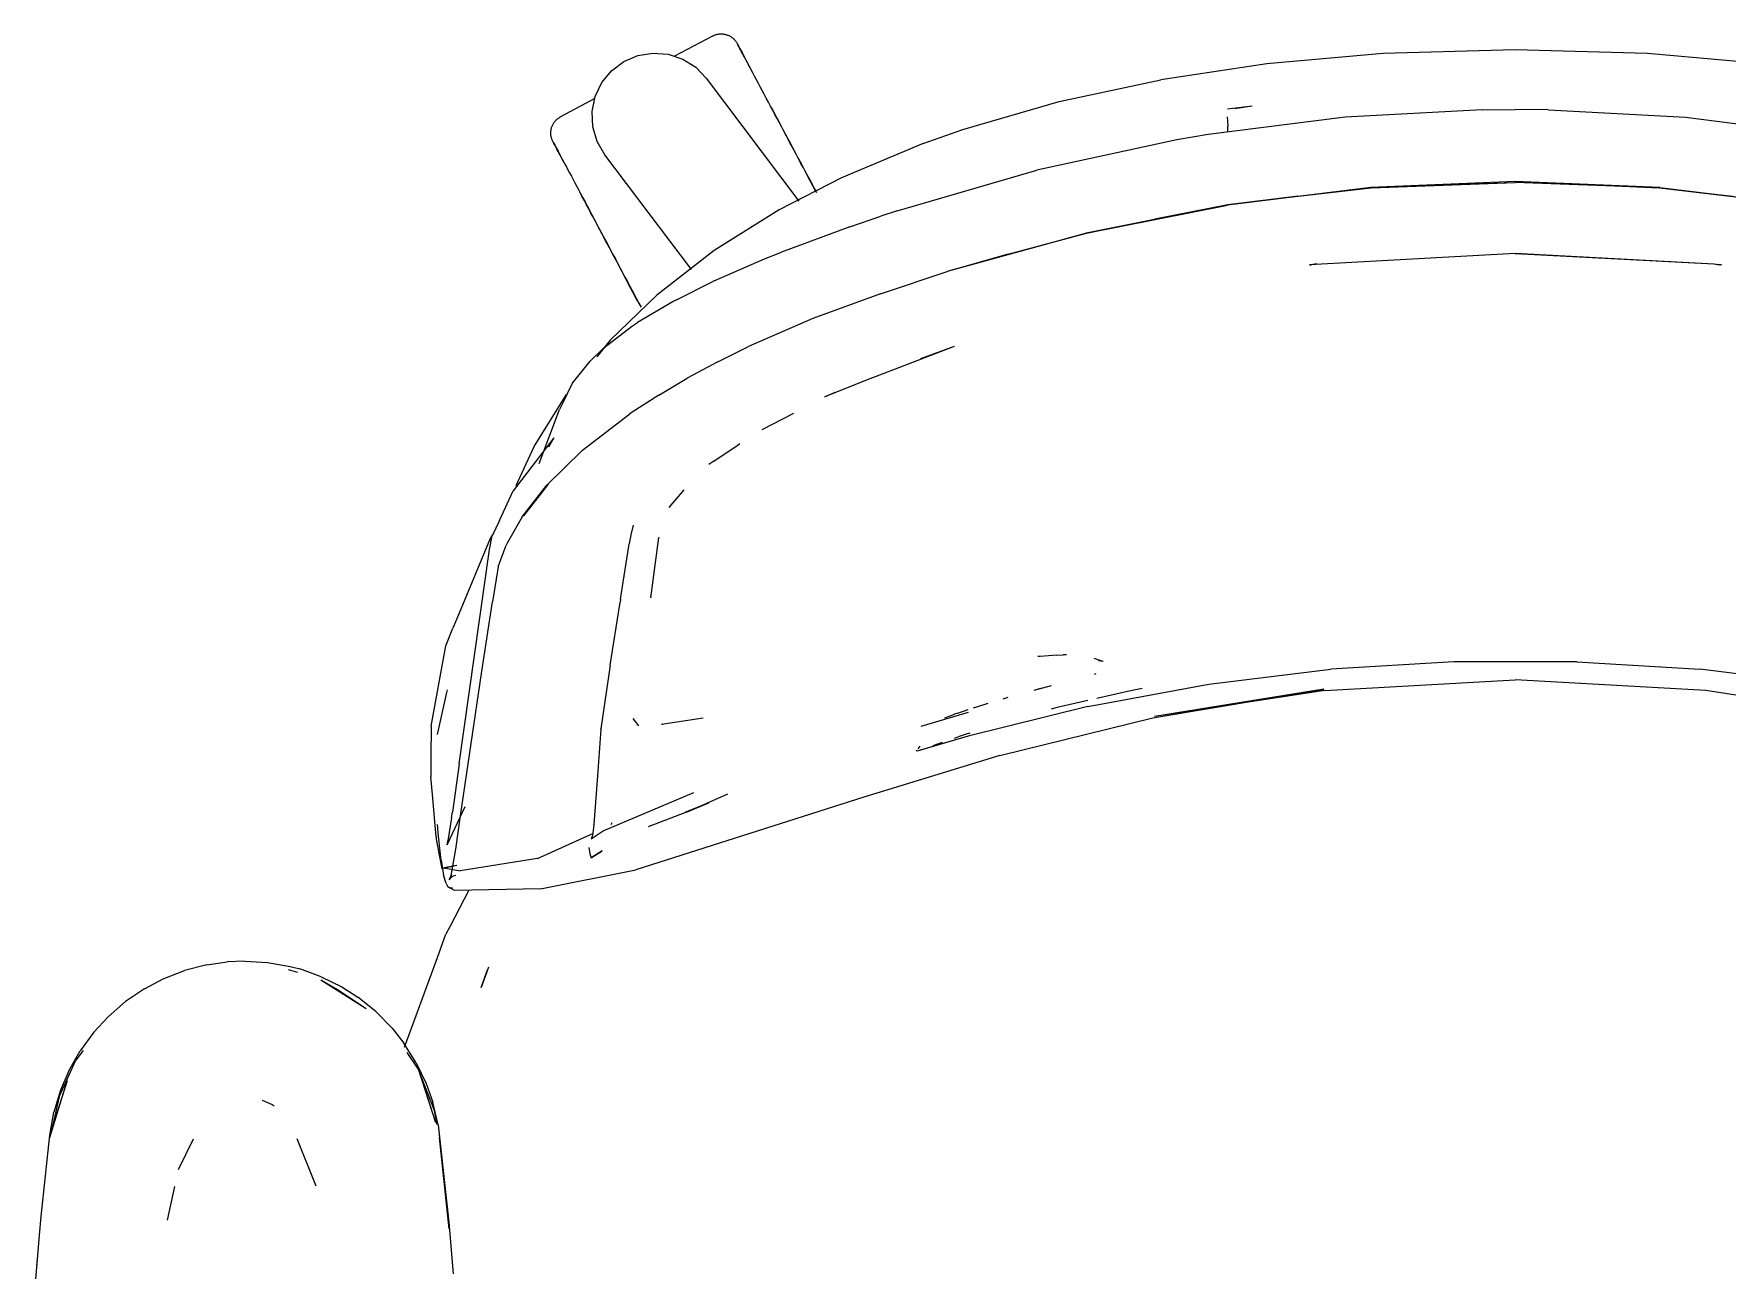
# Model space of a CAD drawing. Header units: millimetres. Extents: x 155927 to 326028, y -36033 to 97293.
# Drawn here: x 157609.3 to 157982.4, y 24293.3 to 24565.7 of the extents above; entities that cross this region are included whole.
import ezdxf

# ---------------------------------------------------------------- set-up
doc = ezdxf.new("R2010")
doc.units = ezdxf.units.MM
doc.header["$MEASUREMENT"] = 0
doc.layers.add('G-IMPT', color=8, linetype='CONTINUOUS', lineweight=9)
doc.layers.add('I-FURN', color=8, linetype='CONTINUOUS', lineweight=9)

msp = doc.modelspace()

# ---------------------------------------------------------------- linework, layer by layer
at = {"layer": 'G-IMPT'}
for p, q in [((157906.56, 24561.29), (157880.99, 24559.03)), ((157935.7, 24562.14), (157906.56, 24561.29)), ((157964.84, 24561.29), (157935.7, 24562.14)), ((157990.41, 24559.03), (157964.84, 24561.29)), ((157880.99, 24559.03), (157857.57, 24555.54)), ((157835.2, 24550.73), (157857.57, 24555.54)), ((157813.96, 24544.55), (157835.2, 24550.73)), ((157898.18, 24547.3), (157868.01, 24543.48)), ((157872.25, 24547.37), (157872.33, 24545.28)), ((157872.25, 24547.37), (157872.25, 24547.26)), ((157872.28, 24549.13), (157877.7, 24549.78)), ((157873.93, 24549.21), (157877.7, 24549.78)), ((157928.39, 24548.91), (157898.18, 24547.3)), ((157928.39, 24548.91), (157935.7, 24549.01)), ((157943.01, 24548.91), (157935.7, 24549.01)), ((157943.01, 24548.91), (157973.21, 24547.3)), ((157973.21, 24547.3), (158003.38, 24543.48)), ((157805.23, 24541.48), (157813.96, 24544.55)), ((157868.01, 24543.48), (157861.09, 24542.3)), ((157872.37, 24544.03), (157872.33, 24545.28)), ((157805.23, 24541.48), (157787.25, 24533.96)), ((157861.09, 24542.3), (157830.3, 24535.63)), ((157799.48, 24526.69), (157830.3, 24535.63)), ((157787.25, 24533.96), (157773.48, 24526.87)), ((157903.88, 24531.77), (157872.29, 24527.94)), ((157903.92, 24531.73), (157872.37, 24527.95)), ((157887.84, 24529.89), (157903.92, 24531.73)), ((157935.7, 24533.1), (157903.88, 24531.77)), ((157903.92, 24531.73), (157935.7, 24532.87)), ((157903.92, 24531.73), (157918.82, 24532.41)), ((157918.82, 24532.41), (157935.7, 24532.87)), ((157967.52, 24531.77), (157935.7, 24533.1)), ((157952.58, 24532.41), (157935.7, 24532.87)), ((157967.48, 24531.73), (157935.7, 24532.87)), ((157952.58, 24532.41), (157967.48, 24531.73)), ((157967.48, 24531.73), (157999.03, 24527.95)), ((157967.48, 24531.73), (157983.55, 24529.89)), ((157967.52, 24531.77), (157999.11, 24527.94)), ((157872.37, 24527.95), (157841.12, 24521.73)), ((157841.12, 24521.73), (157872.29, 24527.94)), ((157872.37, 24527.95), (157856.26, 24524.85)), ((157887.84, 24529.89), (157872.37, 24527.95)), ((157773.48, 24526.87), (157759.18, 24517.9)), ((157789.05, 24523.15), (157795.87, 24525.49)), ((157799.48, 24526.69), (157795.87, 24525.49)), ((157841.24, 24521.77), (157856.26, 24524.85)), ((157789.05, 24523.15), (157773.98, 24517.55)), ((157841.24, 24521.77), (157810.74, 24513.39)), ((157841.24, 24521.77), (157810.83, 24513.35)), ((157823.99, 24517.12), (157841.24, 24521.77)), ((157759.18, 24517.9), (157746.58, 24508.09)), ((157770.29, 24516.07), (157773.98, 24517.55)), ((157823.99, 24517.12), (157810.83, 24513.35)), ((157935.7, 24517.28), (157890.36, 24514.78)), ((157935.7, 24517.33), (157979.43, 24515.01)), ((157935.7, 24517.28), (157979.43, 24515.01)), ((157759.34, 24511.3), (157770.29, 24516.07)), ((157795.83, 24508.38), (157810.74, 24513.39)), ((157890.36, 24514.78), (157891.97, 24515.01)), ((157890.42, 24514.73), (157890.67, 24514.77)), ((157891.97, 24515.01), (157890.67, 24514.77)), ((157979.43, 24515.01), (157981.2, 24514.74)), ((157979.43, 24515.01), (157980.73, 24514.77)), ((157980.98, 24514.73), (157980.73, 24514.77)), ((157750.88, 24507.08), (157758.89, 24511.08)), ((157759.34, 24511.3), (157758.89, 24511.08)), ((157736.29, 24498.13), (157746.58, 24508.09)), ((157750.28, 24506.77), (157742.29, 24502.04)), ((157750.88, 24507.08), (157750.28, 24506.77)), ((157795.83, 24508.38), (157780.95, 24502.92)), ((157741, 24501.18), (157742.29, 24502.04)), ((157780.95, 24502.92), (157766.72, 24496.75)), ((157736.29, 24498.13), (157733.29, 24494.46)), ((157734.87, 24496.46), (157741, 24501.18)), ((157731.84, 24493.57), (157734.87, 24496.46)), ((157759.99, 24493.36), (157766.72, 24496.75)), ((157812.08, 24496.79), (157794.63, 24490.08)), ((157812.08, 24496.79), (157804.65, 24494.07)), ((157727.98, 24488.7), (157731.84, 24493.57)), ((157759.99, 24493.36), (157753.2, 24489.79)), ((157727.37, 24487.57), (157726.19, 24485.13)), ((157727.98, 24488.7), (157727.37, 24487.57)), ((157746.97, 24486.02), (157753.2, 24489.79)), ((157792.91, 24489.42), (157783.58, 24485.69)), ((157783.58, 24485.69), (157785.83, 24486.69)), ((157794.63, 24490.08), (157792.91, 24489.42)), ((157719.55, 24474.76), (157726.67, 24486.21)), ((157720.61, 24471), (157725.12, 24482.9)), ((157726.19, 24485.13), (157725.12, 24482.9)), ((157746.97, 24486.02), (157740.88, 24482.14)), ((157730.18, 24473.95), (157740.62, 24481.97)), ((157740.88, 24482.14), (157740.62, 24481.97)), ((157769.75, 24478.52), (157776.72, 24482.06)), ((157723.84, 24476.65), (157714.9, 24464.95)), ((157723.84, 24476.65), (157722.68, 24474.62)), ((157764.27, 24474.99), (157764.85, 24475.38)), ((157715.57, 24466.13), (157719.55, 24474.76)), ((157730.18, 24473.95), (157722.28, 24466.21)), ((157759.14, 24471.49), (157758.04, 24470.74)), ((157759.14, 24471.49), (157764.27, 24474.99)), ((157711.86, 24458.43), (157714.9, 24464.95)), ((157716.87, 24459.25), (157722.28, 24466.21)), ((157722.59, 24466.42), (157717.19, 24459.47)), ((157722.59, 24466.42), (157719.78, 24462.85)), ((157752.5, 24465.22), (157749.17, 24461.31)), ((157717.19, 24459.47), (157719.78, 24462.85)), ((157711.86, 24458.43), (157710.29, 24455.06)), ((157716.87, 24459.25), (157713.58, 24453.41)), ((157741.3, 24457.41), (157740.84, 24455.24)), ((157709.81, 24454.5), (157703.01, 24438.05)), ((157709.65, 24452.07), (157710.29, 24455.06)), ((157710.58, 24455.67), (157709.81, 24454.5)), ((157711.61, 24448.2), (157713.36, 24452.99)), ((157713.58, 24453.41), (157713.36, 24452.99)), ((157740.35, 24452.79), (157740.42, 24453.26)), ((157740.84, 24455.24), (157740.42, 24453.26)), ((157745.23, 24441.37), (157747, 24454.72)), ((157747, 24454.72), (157746.86, 24454.25)), ((157702.97, 24404.85), (157709.65, 24452.07)), ((157738.54, 24441.07), (157740.35, 24452.79)), ((157711.61, 24448.2), (157710.31, 24440.53)), ((157703.01, 24438.05), (157701.62, 24434.69)), ((157707.92, 24424.76), (157710.31, 24440.53)), ((157736.26, 24426.59), (157738.37, 24439.95)), ((157738.37, 24439.95), (157738.45, 24440.46)), ((157738.54, 24441.07), (157738.45, 24440.46)), ((157700.03, 24430.83), (157701.62, 24434.69)), ((157696.79, 24413.13), (157700.03, 24430.83)), ((157831.02, 24428.49), (157830.53, 24428.46)), ((157834.72, 24428.77), (157831.02, 24428.49)), ((157834.72, 24428.77), (157836.1, 24428.87)), ((157836.79, 24428.87), (157836.1, 24428.87)), ((157844.89, 24427.34), (157842.94, 24428.02)), ((157844.89, 24427.34), (157843.84, 24427.55)), ((157922.14, 24427.33), (157895.07, 24425.68)), ((157949.26, 24427.33), (157922.14, 24427.33)), ((157949.26, 24427.33), (157976.33, 24425.68)), ((157703.36, 24393.89), (157707.92, 24424.76)), ((157736.26, 24426.59), (157734.22, 24412.52)), ((157843.29, 24424.67), (157842.88, 24424.53)), ((157868.15, 24422.38), (157895.07, 24425.68)), ((157893.71, 24420.98), (157935.7, 24423.34)), ((157977.69, 24420.98), (157935.7, 24423.34)), ((158003.25, 24422.38), (157976.33, 24425.68)), ((157698.2, 24411.27), (157700.24, 24420.57)), ((157700.24, 24420.57), (157700.4, 24421.15)), ((157822.87, 24419.16), (157823.99, 24419.49)), ((157829.66, 24421.07), (157833.52, 24422.07)), ((157829.66, 24421.07), (157831.19, 24421.46)), ((157841.48, 24417.45), (157868.15, 24422.38)), ((157850.89, 24420.93), (157843.47, 24419.22)), ((157853.52, 24421.4), (157850.89, 24420.93)), ((157855.8, 24414.99), (157893.54, 24421.24)), ((157893.54, 24421.24), (157856.18, 24415.25)), ((157893.71, 24420.98), (157856.18, 24415.25)), ((158015.6, 24414.99), (157977.69, 24420.98)), ((157815.17, 24416.1), (157804.74, 24413.06)), ((157809.99, 24414.97), (157812.15, 24415.73)), ((157812.87, 24415.99), (157812.15, 24415.73)), ((157812.87, 24415.99), (157815.17, 24416.76)), ((157841.48, 24417.45), (157815.16, 24410.9)), ((157816.3, 24417.14), (157817.09, 24417.38)), ((157817.09, 24417.38), (157819.58, 24418.17)), ((157834.74, 24417.22), (157833.46, 24416.88)), ((157841.5, 24418.77), (157834.74, 24417.22)), ((157696.79, 24413.13), (157696.76, 24406.16)), ((157734.21, 24412.44), (157733.6, 24404.2)), ((157734.21, 24412.44), (157734.22, 24412.52)), ((157742.6, 24413.18), (157741.33, 24414.82)), ((157747.55, 24413.53), (157756.72, 24414.93)), ((157747.55, 24413.53), (157747.9, 24413.58)), ((157822.11, 24406.67), (157855.8, 24414.99)), ((157815.16, 24410.9), (157803.94, 24407.63)), ((157804.48, 24408.72), (157804.09, 24408.11)), ((157804.48, 24408.72), (157804.33, 24408.51)), ((157815.16, 24410.9), (157804.34, 24407.79)), ((157815.16, 24410.9), (157804.63, 24407.84)), ((157808.41, 24409.18), (157807.34, 24408.78)), ((157809.39, 24409.52), (157808.41, 24409.18)), ((157812.14, 24410.51), (157812.94, 24410.8)), ((157815.17, 24411.53), (157812.94, 24410.8)), ((157815.17, 24411.53), (157815.62, 24411.68)), ((157696.76, 24406.16), (157696.76, 24401.99)), ((157702.97, 24404.85), (157701.53, 24394.19)), ((157822.11, 24406.67), (157792.14, 24397.49)), ((157803.94, 24407.63), (157803.7, 24407.77)), ((157804.63, 24407.84), (157804.34, 24407.79)), ((157697.1, 24398.04), (157696.76, 24401.99)), ((157733.52, 24403.21), (157732.96, 24395.35)), ((157733.6, 24404.2), (157733.52, 24403.21)), ((157697.91, 24388.71), (157697.1, 24398.04)), ((157734.74, 24390.04), (157754.72, 24398.48)), ((157792.14, 24397.49), (157741.9, 24381.5)), ((157755.46, 24395.2), (157762.17, 24398.25)), ((157700.34, 24387.01), (157704.33, 24395.41)), ((157701.32, 24392.89), (157701.53, 24394.19)), ((157702.25, 24386.04), (157703.36, 24393.89)), ((157732.96, 24395.35), (157732.67, 24391.48)), ((157753.08, 24394.18), (157744.61, 24390.93)), ((157757.98, 24396.2), (157752.88, 24394.17)), ((157752.88, 24394.17), (157758, 24396.2)), ((157753.08, 24394.18), (157757.98, 24396.2)), ((157698.43, 24388.88), (157698.21, 24391.47)), ((157701.32, 24392.89), (157700.49, 24387.87)), ((157720.24, 24383.94), (157732.59, 24389.55)), ((157732.07, 24388.28), (157734.74, 24390.04)), ((157732.66, 24391.4), (157732.36, 24389.02)), ((157732.66, 24391.4), (157732.67, 24391.48)), ((157736.46, 24391.49), (157736.73, 24391.93)), ((157697.91, 24388.71), (157697.95, 24388.24)), ((157697.95, 24388.24), (157698.76, 24383.99)), ((157698.94, 24384.2), (157698.43, 24388.88)), ((157700.34, 24387.01), (157700.49, 24387.87)), ((157701.14, 24379.77), (157702.25, 24386.04)), ((157731.6, 24386.37), (157731.77, 24385.01)), ((157734.53, 24385.67), (157732.05, 24384.14)), ((157732.36, 24389), (157732.07, 24388.28)), ((157732.07, 24384.08), (157734.53, 24385.67)), ((157732.36, 24389), (157732.36, 24389.02)), ((157698.76, 24383.99), (157699.2, 24381.67)), ((157699.02, 24383.58), (157698.94, 24384.2)), ((157699.02, 24383.58), (157699.55, 24380.3)), ((157702.48, 24382.4), (157699.2, 24381.67)), ((157702.48, 24382.4), (157699.61, 24381.91)), ((157720.24, 24383.94), (157703.2, 24381.22)), ((157731.77, 24385.01), (157732.05, 24384.14)), ((157732.05, 24384.14), (157734.52, 24385.63)), ((157732.07, 24384.08), (157732.05, 24384.14)), ((157700.1, 24378.44), (157699.55, 24380.3)), ((157699.61, 24381.91), (157703.2, 24381.22)), ((157700.1, 24378.44), (157700.43, 24377.9)), ((157701.31, 24380.39), (157700.75, 24379.29)), ((157701.15, 24379.79), (157700.75, 24379.29)), ((157701.31, 24380.39), (157701.14, 24379.77)), ((157701.15, 24379.79), (157701.69, 24380.11)), ((157702.19, 24380.19), (157701.69, 24380.11)), ((157720.94, 24377.31), (157741.9, 24381.5)), ((157700.43, 24377.9), (157700.92, 24377.53)), ((157701.96, 24376.92), (157700.92, 24377.53)), ((157701.54, 24377.4), (157700.92, 24377.53)), ((157700.92, 24377.53), (157701, 24377.51)), ((157701.54, 24377.4), (157701, 24377.51)), ((157705.15, 24376.99), (157701, 24369.08)), ((157720.94, 24377.31), (157701.96, 24376.92)), ((157697.89, 24361.35), (157700.08, 24367.32)), ((157701, 24369.08), (157700.08, 24367.32)), ((157647.37, 24360.55), (157642.5, 24359.29)), ((157647.37, 24360.55), (157651.88, 24361.2)), ((157655.73, 24361.37), (157651.88, 24361.2)), ((157655.73, 24361.37), (157660.77, 24361.07)), ((157660.77, 24361.07), (157665.72, 24360.19)), ((157665.72, 24360.19), (157667.85, 24359.63)), ((157672.62, 24357.92), (157667.85, 24359.63)), ((157690.94, 24342.41), (157697.89, 24361.35)), ((157709.48, 24360.05), (157707.85, 24355.58)), ((157709.48, 24360.05), (157709.23, 24359.46)), ((157633.63, 24355.26), (157637.79, 24357.45)), ((157637.79, 24357.45), (157642.5, 24359.29)), ((157667.41, 24358.83), (157665.38, 24359.45)), ((157672.52, 24357.27), (157676.2, 24355.11)), ((157672.52, 24357.27), (157682.47, 24350.95)), ((157672.62, 24357.92), (157677.13, 24355.68)), ((157707.85, 24355.58), (157709.23, 24359.46)), ((157629.46, 24352.43), (157625.63, 24349.11)), ((157633.63, 24355.26), (157629.46, 24352.43)), ((157676.2, 24355.11), (157682.47, 24350.95)), ((157677.13, 24355.68), (157680.68, 24353.41)), ((157684.65, 24350.22), (157680.68, 24353.41)), ((157622.46, 24345.67), (157625.63, 24349.11)), ((157684.65, 24350.22), (157688.2, 24346.62)), ((157622.46, 24345.67), (157619.47, 24341.59)), ((157688.2, 24346.62), (157690.83, 24343.31)), ((157616.95, 24337.15), (157619.47, 24341.59)), ((157620.16, 24341.63), (157618.56, 24339.52)), ((157693.55, 24338.98), (157690.83, 24343.31)), ((157693.95, 24337.66), (157691.53, 24341.24)), ((157614.82, 24331.46), (157618.56, 24339.52)), ((157693.55, 24338.98), (157695.74, 24334.4)), ((157697.55, 24328.44), (157693.95, 24337.66)), ((157693.95, 24337.66), (157694.85, 24334.95)), ((157693.95, 24337.66), (157697.76, 24325.81)), ((157612.78, 24322.49), (157616.61, 24334.95)), ((157616.61, 24334.95), (157613.7, 24325.81)), ((157616.95, 24337.15), (157615.14, 24332.91)), ((157694.85, 24334.95), (157697.76, 24325.81)), ((157695.74, 24334.4), (157697.19, 24330.27)), ((157614.82, 24331.46), (157612.91, 24323.06)), ((157615.14, 24332.91), (157613.68, 24328.05)), ((157659.56, 24330.75), (157661.78, 24329.74)), ((157661.78, 24329.74), (157662.23, 24329.44)), ((157698.35, 24325.31), (157697.19, 24330.27)), ((157612.78, 24323), (157613.68, 24328.05)), ((157698.13, 24325.38), (157697.55, 24328.44)), ((157610.87, 24305.08), (157612.78, 24323)), ((157612.78, 24322.49), (157613.7, 24325.81)), ((157698.35, 24325.31), (157700.8, 24302.35)), ((157698.35, 24325.31), (157698.68, 24322.49)), ((157698.35, 24325.31), (157700.7, 24303.87)), ((157700.8, 24302.35), (157698.68, 24322.49)), ((157644.35, 24322.12), (157641.09, 24315.34)), ((157671.45, 24311.79), (157667.31, 24322.21)), ((157638.75, 24304.29), (157640.32, 24311.72)), ((157610.53, 24300.95), (157610.87, 24305.08)), ((157700.7, 24303.87), (157701.69, 24292.47)), ((157609.28, 24285.89), (157610.53, 24300.95)), ((157609.93, 24294.07), (157610.1, 24295.75))]:
    msp.add_line(p, q, dxfattribs=at)
at = {"layer": 'I-FURN'}
for p, q in [((157758.82, 24565.18), (157750.41, 24560.71)), ((157758.82, 24565.18), (157758.96, 24565.25)), ((157758.96, 24565.25), (157759.11, 24565.32)), ((157759.11, 24565.32), (157759.26, 24565.38)), ((157759.26, 24565.38), (157759.41, 24565.43)), ((157759.41, 24565.43), (157759.56, 24565.48)), ((157759.56, 24565.48), (157759.72, 24565.53)), ((157759.72, 24565.53), (157759.88, 24565.56)), ((157759.88, 24565.56), (157760.03, 24565.59)), ((157760.03, 24565.59), (157760.19, 24565.62)), ((157760.19, 24565.62), (157760.35, 24565.63)), ((157760.35, 24565.63), (157760.51, 24565.65)), ((157760.51, 24565.65), (157760.68, 24565.65)), ((157760.68, 24565.65), (157760.84, 24565.65)), ((157760.84, 24565.65), (157761, 24565.64)), ((157761, 24565.64), (157761.16, 24565.63)), ((157761.16, 24565.63), (157761.32, 24565.6)), ((157761.32, 24565.6), (157761.48, 24565.58)), ((157761.48, 24565.58), (157761.63, 24565.54)), ((157761.63, 24565.54), (157761.79, 24565.5)), ((157761.79, 24565.5), (157761.94, 24565.46)), ((157761.94, 24565.46), (157762.1, 24565.4)), ((157762.1, 24565.4), (157762.25, 24565.35)), ((157762.25, 24565.35), (157762.39, 24565.28)), ((157762.39, 24565.28), (157762.54, 24565.21)), ((157762.54, 24565.21), (157762.68, 24565.13)), ((157762.68, 24565.13), (157762.82, 24565.05)), ((157762.82, 24565.05), (157762.96, 24564.97)), ((157762.96, 24564.97), (157763.09, 24564.87)), ((157763.09, 24564.87), (157763.22, 24564.78)), ((157763.22, 24564.78), (157763.34, 24564.67)), ((157742.36, 24560.88), (157745.69, 24561.42)), ((157745.69, 24561.42), (157749.05, 24561.16)), ((157749.05, 24561.16), (157752.26, 24560.09)), ((157763.34, 24564.67), (157763.46, 24564.57)), ((157763.46, 24564.57), (157763.58, 24564.45)), ((157763.58, 24564.45), (157763.69, 24564.34)), ((157763.69, 24564.34), (157763.79, 24564.21)), ((157763.79, 24564.21), (157763.9, 24564.09)), ((157763.9, 24564.09), (157763.99, 24563.96)), ((157763.99, 24563.96), (157764.08, 24563.83)), ((157764.08, 24563.83), (157764.17, 24563.69)), ((157764.17, 24563.69), (157764.25, 24563.55)), ((157764.25, 24563.55), (157764.27, 24563.51)), ((157764.27, 24563.51), (157764.28, 24563.49)), ((157764.29, 24563.46), (157764.27, 24563.51)), ((157764.27, 24563.51), (157764.27, 24563.51)), ((157764.28, 24563.49), (157764.31, 24563.43)), ((157764.34, 24563.38), (157764.29, 24563.46)), ((157764.31, 24563.43), (157764.36, 24563.33)), ((157764.4, 24563.26), (157764.34, 24563.38)), ((157764.36, 24563.33), (157764.44, 24563.19)), ((157764.49, 24563.1), (157764.4, 24563.26)), ((157764.44, 24563.19), (157764.53, 24563.01)), ((157764.6, 24562.9), (157764.49, 24563.1)), ((157764.53, 24563.01), (157764.65, 24562.79)), ((157764.72, 24562.66), (157764.6, 24562.9)), ((157764.65, 24562.79), (157764.79, 24562.53)), ((157764.87, 24562.38), (157764.72, 24562.66)), ((157764.79, 24562.53), (157764.95, 24562.24)), ((157765.04, 24562.06), (157764.87, 24562.38)), ((157764.95, 24562.24), (157765.13, 24561.9)), ((157765.23, 24561.7), (157765.04, 24562.06)), ((157765.13, 24561.9), (157765.32, 24561.53)), ((157765.44, 24561.31), (157765.23, 24561.7)), ((157765.32, 24561.53), (157765.54, 24561.12)), ((157765.67, 24560.88), (157765.44, 24561.31)), ((157765.54, 24561.12), (157765.78, 24560.67)), ((157734.44, 24554.91), (157736.57, 24557.52)), ((157736.57, 24557.52), (157739.26, 24559.55)), ((157739.26, 24559.55), (157742.36, 24560.88)), ((157752.26, 24560.09), (157755.11, 24558.29)), ((157755.11, 24558.29), (157757.45, 24555.86)), ((157765.91, 24560.42), (157765.67, 24560.88)), ((157765.78, 24560.67), (157766.04, 24560.19)), ((157766.18, 24559.91), (157765.91, 24560.42)), ((157766.04, 24560.19), (157766.31, 24559.67)), ((157766.47, 24559.38), (157766.18, 24559.91)), ((157766.31, 24559.67), (157766.6, 24559.12)), ((157766.77, 24558.81), (157766.47, 24559.38)), ((157766.6, 24559.12), (157766.91, 24558.54)), ((157767.09, 24558.21), (157766.77, 24558.81)), ((157767.43, 24557.57), (157767.09, 24558.21)), ((157767.78, 24556.91), (157767.43, 24557.57)), ((157732.99, 24551.86), (157734.44, 24554.91)), ((157757.45, 24555.86), (157777.84, 24528.8)), ((157768.15, 24556.22), (157767.78, 24556.91)), ((157768.53, 24555.49), (157768.15, 24556.22)), ((157768.93, 24554.74), (157768.53, 24555.49)), ((157769.34, 24553.97), (157768.93, 24554.74)), ((157769.77, 24553.17), (157769.34, 24553.97)), ((157732.9, 24551.4), (157725.32, 24547.37)), ((157732.32, 24548.55), (157732.99, 24551.86)), ((157770.21, 24552.34), (157769.77, 24553.17)), ((157770.66, 24551.5), (157770.21, 24552.34)), ((157771.12, 24550.63), (157770.66, 24551.5)), ((157771.59, 24549.74), (157771.12, 24550.63)), ((157723.87, 24546.06), (157723.96, 24546.19)), ((157723.96, 24546.19), (157724.06, 24546.32)), ((157724.06, 24546.32), (157724.16, 24546.44)), ((157724.16, 24546.44), (157724.27, 24546.56)), ((157724.27, 24546.56), (157724.38, 24546.68)), ((157724.38, 24546.68), (157724.5, 24546.79)), ((157724.5, 24546.79), (157724.62, 24546.89)), ((157724.62, 24546.89), (157724.74, 24546.99)), ((157724.74, 24546.99), (157724.87, 24547.09)), ((157724.87, 24547.09), (157725, 24547.18)), ((157725, 24547.18), (157725.14, 24547.27)), ((157725.14, 24547.27), (157725.28, 24547.35)), ((157725.28, 24547.35), (157725.32, 24547.37)), ((157732.46, 24545.18), (157732.32, 24548.55)), ((157772.07, 24548.84), (157771.59, 24549.74)), ((157771.81, 24549.33), (157772.3, 24548.41)), ((157772.56, 24547.91), (157772.07, 24548.84)), ((157772.3, 24548.41), (157772.79, 24547.48)), ((157773.06, 24546.98), (157772.56, 24547.91)), ((157772.79, 24547.48), (157773.29, 24546.54)), ((157773.57, 24546.02), (157773.06, 24546.98)), ((157773.29, 24546.54), (157773.8, 24545.58)), ((157723.18, 24543.93), (157723.19, 24544.1)), ((157723.18, 24543.77), (157723.18, 24543.93)), ((157723.19, 24543.61), (157723.18, 24543.77)), ((157723.19, 24544.1), (157723.21, 24544.26)), ((157723.2, 24543.45), (157723.19, 24543.61)), ((157723.21, 24543.29), (157723.2, 24543.45)), ((157723.21, 24544.26), (157723.23, 24544.42)), ((157723.24, 24543.13), (157723.21, 24543.29)), ((157723.23, 24544.42), (157723.25, 24544.57)), ((157723.27, 24542.97), (157723.24, 24543.13)), ((157723.25, 24544.57), (157723.29, 24544.73)), ((157723.31, 24542.82), (157723.27, 24542.97)), ((157723.29, 24544.73), (157723.33, 24544.89)), ((157723.35, 24542.66), (157723.31, 24542.82)), ((157723.33, 24544.89), (157723.37, 24545.04)), ((157723.4, 24542.51), (157723.35, 24542.66)), ((157723.37, 24545.04), (157723.43, 24545.2)), ((157723.45, 24542.36), (157723.4, 24542.51)), ((157723.43, 24545.2), (157723.49, 24545.35)), ((157723.49, 24545.35), (157723.55, 24545.49)), ((157723.55, 24545.49), (157723.62, 24545.64)), ((157723.62, 24545.64), (157723.7, 24545.78)), ((157723.7, 24545.78), (157723.78, 24545.92)), ((157723.78, 24545.92), (157723.87, 24546.06)), ((157733.41, 24541.94), (157732.46, 24545.18)), ((157774.08, 24545.06), (157773.57, 24546.02)), ((157773.8, 24545.58), (157774.32, 24544.61)), ((157774.6, 24544.09), (157774.08, 24545.06)), ((157774.32, 24544.61), (157774.84, 24543.63)), ((157775.12, 24543.1), (157774.6, 24544.09)), ((157774.84, 24543.63), (157775.36, 24542.65)), ((157775.65, 24542.11), (157775.12, 24543.1)), ((157775.36, 24542.65), (157775.89, 24541.65)), ((157723.51, 24542.21), (157723.45, 24542.36)), ((157723.58, 24542.06), (157723.51, 24542.21)), ((157723.65, 24541.92), (157723.58, 24542.06)), ((157723.66, 24541.91), (157723.65, 24541.92)), ((157723.65, 24541.92), (157723.66, 24541.9)), ((157723.68, 24541.87), (157723.66, 24541.91)), ((157723.66, 24541.9), (157723.7, 24541.84)), ((157723.72, 24541.79), (157723.68, 24541.87)), ((157723.7, 24541.84), (157723.75, 24541.74)), ((157723.79, 24541.66), (157723.72, 24541.79)), ((157723.75, 24541.74), (157723.82, 24541.6)), ((157723.87, 24541.5), (157723.79, 24541.66)), ((157723.82, 24541.6), (157723.92, 24541.42)), ((157723.98, 24541.3), (157723.87, 24541.5)), ((157723.92, 24541.42), (157724.04, 24541.2)), ((157724.11, 24541.06), (157723.98, 24541.3)), ((157724.04, 24541.2), (157724.17, 24540.94)), ((157724.26, 24540.78), (157724.11, 24541.06)), ((157724.17, 24540.94), (157724.33, 24540.64)), ((157724.43, 24540.46), (157724.26, 24540.78)), ((157724.33, 24540.64), (157724.51, 24540.3)), ((157724.61, 24540.11), (157724.43, 24540.46)), ((157724.51, 24540.3), (157724.71, 24539.93)), ((157724.82, 24539.72), (157724.61, 24540.11)), ((157724.71, 24539.93), (157724.93, 24539.52)), ((157725.05, 24539.29), (157724.82, 24539.72)), ((157724.93, 24539.52), (157725.16, 24539.08)), ((157725.3, 24538.82), (157725.05, 24539.29)), ((157725.16, 24539.08), (157725.42, 24538.59)), ((157725.57, 24538.32), (157725.3, 24538.82)), ((157735.1, 24539.02), (157733.41, 24541.94)), ((157754.17, 24513.71), (157735.1, 24539.02)), ((157776.18, 24541.11), (157775.65, 24542.11)), ((157775.89, 24541.65), (157776.42, 24540.65)), ((157776.71, 24540.11), (157776.18, 24541.11)), ((157776.42, 24540.65), (157776.96, 24539.65)), ((157777.24, 24539.11), (157776.71, 24540.11)), ((157776.96, 24539.65), (157777.49, 24538.65)), ((157777.78, 24538.1), (157777.24, 24539.11)), ((157777.49, 24538.65), (157778.02, 24537.64)), ((157725.42, 24538.59), (157725.69, 24538.08)), ((157725.85, 24537.78), (157725.57, 24538.32)), ((157725.69, 24538.08), (157725.99, 24537.53)), ((157726.15, 24537.21), (157725.85, 24537.78)), ((157725.99, 24537.53), (157726.3, 24536.94)), ((157726.3, 24536.94), (157726.63, 24536.33)), ((157726.63, 24536.33), (157726.97, 24535.68)), ((157726.97, 24535.68), (157727.33, 24535)), ((157727.33, 24535), (157727.71, 24534.29)), ((157778.31, 24537.1), (157777.78, 24538.1)), ((157778.02, 24537.64), (157778.56, 24536.64)), ((157778.85, 24536.1), (157778.31, 24537.1)), ((157778.56, 24536.64), (157779.09, 24535.64)), ((157779.38, 24535.1), (157778.85, 24536.1)), ((157779.09, 24535.64), (157779.62, 24534.64)), ((157779.91, 24534.1), (157779.38, 24535.1)), ((157727.71, 24534.29), (157728.1, 24533.56)), ((157728.1, 24533.56), (157728.5, 24532.8)), ((157728.5, 24532.8), (157728.92, 24532.01)), ((157728.92, 24532.01), (157729.35, 24531.2)), ((157729.35, 24531.2), (157729.8, 24530.36)), ((157779.62, 24534.64), (157780.15, 24533.65)), ((157780.43, 24533.12), (157779.91, 24534.1)), ((157780.15, 24533.65), (157780.67, 24532.66)), ((157780.95, 24532.14), (157780.43, 24533.12)), ((157780.67, 24532.66), (157781.19, 24531.69)), ((157781.47, 24531.17), (157780.95, 24532.14)), ((157781.19, 24531.69), (157781.7, 24530.73)), ((157730.04, 24529.9), (157729.59, 24530.75)), ((157729.8, 24530.36), (157730.25, 24529.5)), ((157730.5, 24529.03), (157730.04, 24529.9)), ((157730.25, 24529.5), (157730.72, 24528.63)), ((157730.98, 24528.15), (157730.5, 24529.03)), ((157730.72, 24528.63), (157731.2, 24527.73)), ((157731.46, 24527.24), (157730.98, 24528.15)), ((157731.2, 24527.73), (157731.68, 24526.82)), ((157731.95, 24526.32), (157731.46, 24527.24)), ((157731.68, 24526.82), (157732.18, 24525.89)), ((157732.45, 24525.38), (157731.95, 24526.32)), ((157732.18, 24525.89), (157732.68, 24524.94)), ((157732.95, 24524.43), (157732.45, 24525.38)), ((157732.68, 24524.94), (157733.19, 24523.99)), ((157733.46, 24523.46), (157732.95, 24524.43)), ((157733.19, 24523.99), (157733.7, 24523.02)), ((157733.98, 24522.49), (157733.46, 24523.46)), ((157733.7, 24523.02), (157734.22, 24522.04)), ((157734.5, 24521.51), (157733.98, 24522.49)), ((157734.22, 24522.04), (157734.75, 24521.05)), ((157735.03, 24520.52), (157734.5, 24521.51)), ((157734.75, 24521.05), (157735.28, 24520.06)), ((157735.56, 24519.52), (157735.03, 24520.52)), ((157735.28, 24520.06), (157735.81, 24519.06)), ((157736.09, 24518.52), (157735.56, 24519.52)), ((157735.81, 24519.06), (157736.34, 24518.06)), ((157736.63, 24517.51), (157736.09, 24518.52)), ((157736.34, 24518.06), (157736.87, 24517.05)), ((157737.16, 24516.51), (157736.63, 24517.51)), ((157736.87, 24517.05), (157737.41, 24516.05)), ((157737.7, 24515.5), (157737.16, 24516.51)), ((157737.41, 24516.05), (157737.94, 24515.04)), ((157738.23, 24514.5), (157737.7, 24515.5)), ((157737.94, 24515.04), (157738.48, 24514.04)), ((157738.76, 24513.5), (157738.23, 24514.5)), ((157738.48, 24514.04), (157739.01, 24513.04)), ((157739.29, 24512.51), (157738.76, 24513.5)), ((157739.01, 24513.04), (157739.53, 24512.05)), ((157739.82, 24511.52), (157739.29, 24512.51)), ((157739.53, 24512.05), (157740.06, 24511.07)), ((157740.34, 24510.54), (157739.82, 24511.52)), ((157740.06, 24511.07), (157740.57, 24510.09)), ((157740.85, 24509.57), (157740.34, 24510.54)), ((157740.57, 24510.09), (157741.09, 24509.13)), ((157741.36, 24508.61), (157740.85, 24509.57)), ((157741.09, 24509.13), (157741.59, 24508.18)), ((157741.86, 24507.67), (157741.36, 24508.61)), ((157741.59, 24508.18), (157742.09, 24507.24)), ((157742.36, 24506.74), (157741.86, 24507.67)), ((157742.09, 24507.24), (157742.58, 24506.32)), ((157742.84, 24505.83), (157742.36, 24506.74)), ((157742.58, 24506.32), (157743.06, 24505.41))]:
    msp.add_line(p, q, dxfattribs=at)

doc.saveas('drawing.dxf')
